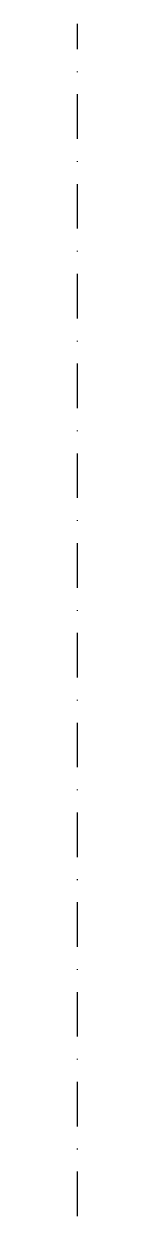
# Model space of a CAD drawing. Header units: millimetres. Extents: x 100 to 100, y -10 to 160.
import ezdxf

# ---------------------------------------------------------------- set-up
doc = ezdxf.new("R2010")
doc.units = ezdxf.units.MM
doc.linetypes.add('ČERCHOVANÁ2', pattern=[12.7, 6.35, -3.175, 0, -3.175])
doc.layers.add('1-Osy', color=10, linetype='ČERCHOVANÁ2')

msp = doc.modelspace()

# ---------------------------------------------------------------- linework, layer by layer
at = {"layer": '1-Osy'}
msp.add_line((100, -10), (100, 160), dxfattribs=at)

doc.saveas('drawing.dxf')
